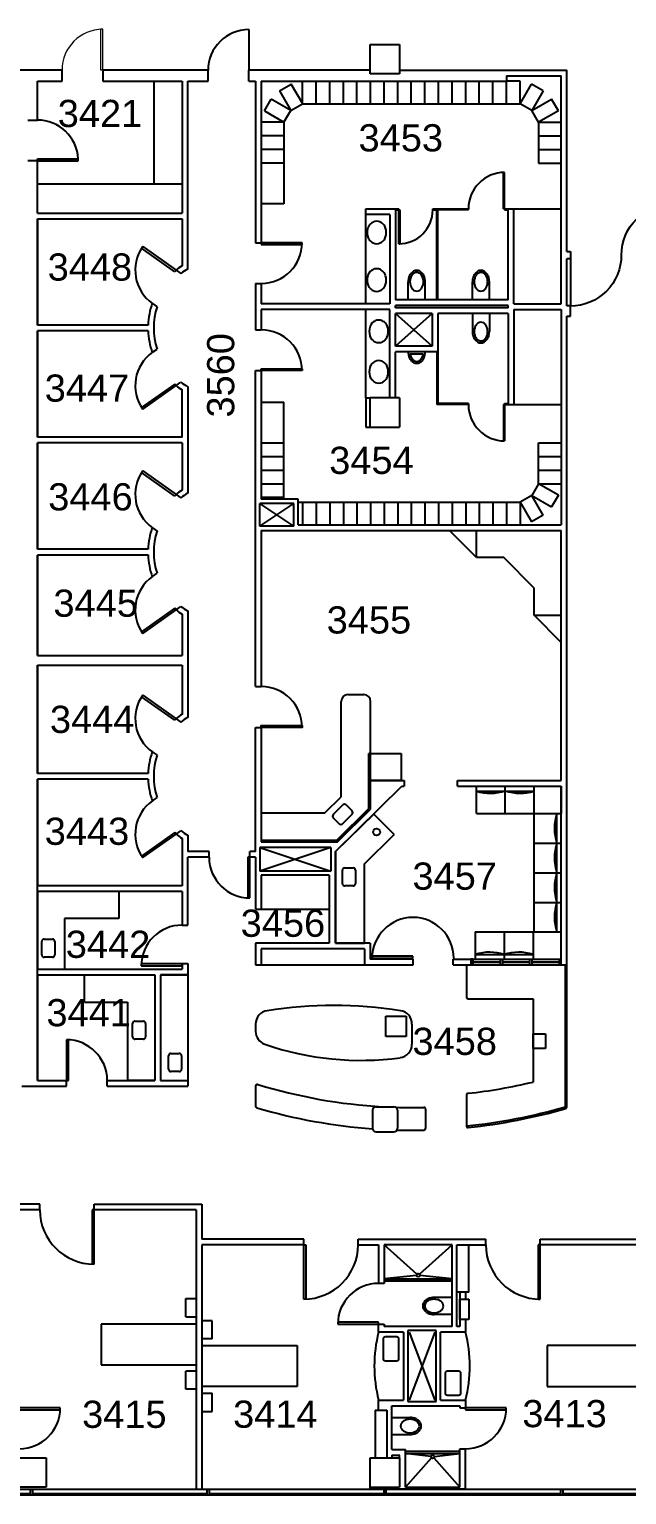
# Model space of a CAD drawing. Extents: x 338 to 7662, y 1527 to 4766.
# Drawn here: x 5281 to 5808, y 1712 to 3006 of the extents above; entities that cross this region are included whole.
import ezdxf

# ---------------------------------------------------------------- set-up
doc = ezdxf.new("R2010")
doc.units = 0
doc.header["$LTSCALE"] = 150
doc.header["$MEASUREMENT"] = 0
doc.layers.get('0').update_dxf_attribs({"linetype": 'CONTINUOUS'})
for name, color, linetype in [('A-ANNO-TX192', 4, 'CONTINUOUS'), ('A-COLS', 5, 'CONTINUOUS'), ('A-DOOR', 2, 'CONTINUOUS'), ('A-FLOR-CASE', 3, 'CONTINUOUS'), ('A-FLOR-PFIX', 2, 'CONTINUOUS'), ('A-FLOR-STRS', 2, 'CONTINUOUS'), ('A-GLAZ', 2, 'CONTINUOUS'), ('A-GLAZ-SILL', 1, 'CONTINUOUS'), ('A-SHFT', 1, 'CONTINUOUS'), ('A-WALL-FULL', 6, 'CONTINUOUS'), ('X-EQPM', 2, 'CONTINUOUS')]:
    doc.layers.add(name, color=color, linetype=linetype)
doc.styles.add('ARIAL', font='arial.ttf')

# ---------------------------------------------------------------- blocks, each defined once
blk = doc.blocks.new('DR')
blk.add_lwpolyline([(0, 0), (0, 0.049), (1, 0.049), (1, 0)], close=True)
blk.add_arc((0, 0), 1, 0, 90)
blk = doc.blocks.new('window')
at = {"layer": 'A-GLAZ'}
for p, q in [((0, 5), (0, 0)), ((2, 5), (2, 0)), ((2, 1), (156, 1))]:
    blk.add_line(p, q, dxfattribs=at)
at = {"layer": 'A-GLAZ', "linetype": 'Continuous'}
for p, q in [((0, 5), (2, 5)), ((0, 0), (2, 0))]:
    blk.add_line(p, q, dxfattribs=at)
at = {"layer": 'A-GLAZ-SILL'}
for p, q in [((2, 5), (156, 5)), ((2, 0), (156, 0))]:
    blk.add_line(p, q, dxfattribs=at)
blk = doc.blocks.new('Single-Flush Vision - 36_ x 50_-0-I_V_ PREP_ FLOOR PLAN')
at = {"layer": 'A-DOOR', "lineweight": 9}
for p, q in [((16.25, 5), (16.25, 41)), ((18, 41), (16.25, 41)), ((18, 5), (18, 41)), ((18, 5), (16.25, 5))]:
    blk.add_line(p, q, dxfattribs=at)
blk.add_arc((18, 5), 36, 90, 180, dxfattribs=at)

msp = doc.modelspace()

# ---------------------------------------------------------------- linework, layer by layer
at = {"layer": 'A-COLS'}
for p, q in [((5582, 2967), (5582, 2993)), ((5582, 2993), (5608, 2993)), ((5608, 2993), (5608, 2967)), ((5608, 2967), (5582, 2967)), ((5582, 2655), (5582, 2681)), ((5608, 2681), (5608, 2655)), ((5582.4, 2367), (5609.4, 2367)), ((5609.4, 2367), (5609.4, 2343)), ((5270, 1745), (5296, 1745)), ((5296, 1745), (5296, 1719)), ((5296, 1745), (5296, 1719)), ((5582, 1719), (5582, 1745)), ((5582, 1745), (5608, 1745))]:
    msp.add_line(p, q, dxfattribs=at)
at = {"layer": 'A-COLS', "linetype": 'Continuous'}
for p, q in [((5608, 2681), (5582, 2681)), ((5582, 2655), (5608, 2655)), ((5582.4, 2343), (5582.4, 2367)), ((5609.4, 2343), (5582.4, 2343)), ((5608, 1745), (5608, 1719)), ((5296, 1719), (5270, 1719)), ((5296, 1719), (5270, 1719)), ((5582, 1719), (5608, 1719))]:
    msp.add_line(p, q, dxfattribs=at)
at = {"layer": 'A-DOOR'}
for p, q in [((5474.9, 3006.2), (5474.9, 2970.2)), ((5288.2, 2892), (5324.3, 2892)), ((5288.2, 2890.2), (5288.2, 2892)), ((5288.2, 2890.2), (5324.3, 2890.2)), ((5324.3, 2890.2), (5324.3, 2892)), ((5380.2, 2813.1), (5381.2, 2814.5)), ((5409.6, 2792.3), (5380.2, 2813.1)), ((5381.2, 2814.5), (5410.6, 2793.7)), ((5485.9, 2818), (5485.9, 2816.3)), ((5521.9, 2818), (5485.9, 2818)), ((5485.9, 2816.3), (5521.9, 2816.3)), ((5521.9, 2816.3), (5521.9, 2818)), ((5758.7, 2807), (5758.7, 2762)), ((5410.6, 2793.7), (5409.6, 2792.3)), ((5485.9, 2705), (5485.9, 2706.7)), ((5485.9, 2706.7), (5521.9, 2706.7)), ((5521.9, 2705), (5485.9, 2705)), ((5521.9, 2706.7), (5521.9, 2705)), ((5409.6, 2693.2), (5380.2, 2672.4)), ((5381.2, 2671), (5410.6, 2691.8)), ((5410.6, 2691.8), (5409.6, 2693.2)), ((5380.2, 2672.4), (5381.2, 2671)), ((5380.2, 2615.1), (5381.2, 2616.5)), ((5409.6, 2594.3), (5380.2, 2615.1)), ((5381.2, 2616.5), (5410.6, 2595.7)), ((5410.6, 2595.7), (5409.6, 2594.3)), ((5409.6, 2495.2), (5380.2, 2474.4)), ((5381.2, 2473), (5410.6, 2493.8)), ((5410.6, 2493.8), (5409.6, 2495.2)), ((5380.2, 2474.4), (5381.2, 2473)), ((5380.2, 2417.1), (5381.2, 2418.5)), ((5409.6, 2396.3), (5380.2, 2417.1)), ((5381.2, 2418.5), (5410.6, 2397.7)), ((5410.6, 2397.7), (5409.6, 2396.3)), ((5409.6, 2297.2), (5380.2, 2276.4)), ((5381.2, 2275), (5410.6, 2295.8)), ((5410.6, 2295.8), (5409.6, 2297.2)), ((5380.2, 2276.4), (5381.2, 2275)), ((5475.8, 2275.4), (5474, 2275.4)), ((5474, 2275.4), (5474, 2239.4)), ((5475.8, 2239.4), (5475.8, 2275.4)), ((5474, 2239.4), (5475.8, 2239.4)), ((5619.7, 2187.9), (5583.7, 2187.9)), ((5583.7, 2187.9), (5583.7, 2186.2)), ((5619.7, 2186.2), (5619.7, 2187.9)), ((5415.9, 2181.2), (5379.9, 2181.2)), ((5379.9, 2181.2), (5379.9, 2179.4)), ((5379.9, 2179.4), (5415.9, 2179.4)), ((5415.9, 2179.4), (5415.9, 2181.2)), ((5583.7, 2186.2), (5619.7, 2186.2)), ((5315.7, 2114.2), (5313.9, 2114.2)), ((5313.9, 2114.2), (5313.9, 2078.2)), ((5315.7, 2078.2), (5315.7, 2114.2)), ((5313.9, 2078.2), (5315.7, 2078.2)), ((5338.4, 1964), (5336.6, 1964)), ((5336.6, 1964), (5336.6, 1916)), ((5338.4, 1916), (5338.4, 1964)), ((5523.4, 1933.2), (5525.1, 1933.2)), ((5523.4, 1885.2), (5523.4, 1933.2)), ((5525.1, 1933.2), (5525.1, 1885.2)), ((5732.1, 1933.2), (5730.3, 1933.2)), ((5730.3, 1933.2), (5730.3, 1885.2)), ((5732.1, 1885.2), (5732.1, 1933.2)), ((5336.6, 1924.2), (5338.4, 1924.2)), ((5525.1, 1885.2), (5523.4, 1885.2)), ((5730.3, 1885.2), (5732.1, 1885.2)), ((5589.4, 1864.9), (5553.4, 1864.9)), ((5553.4, 1864.9), (5553.4, 1863.1)), ((5589.4, 1863.1), (5589.4, 1864.9)), ((5553.4, 1863.1), (5589.4, 1863.1)), ((5308.4, 1789.1), (5272.4, 1789.1)), ((5272.4, 1787.4), (5308.4, 1787.4)), ((5308.4, 1787.4), (5308.4, 1789.1)), ((5666.1, 1789.1), (5666.1, 1787.4)), ((5702.1, 1789.1), (5666.1, 1789.1)), ((5666.1, 1787.4), (5702.1, 1787.4)), ((5702.1, 1787.4), (5702.1, 1789.1))]:
    msp.add_line(p, q, dxfattribs=at)
for centre, radius, start, end in [((5474.9, 2970.2), 36, 90, 180), ((5288.2, 2890.2), 36.1, 2.7812, 90), ((5410.6, 2793.7), 36, 144.7347, 234.7347), ((5485.9, 2818), 36, 270, 0), ((5485.9, 2705), 36, 0, 90), ((5410.6, 2691.8), 36, 125.2653, 215.2653), ((5410.6, 2595.7), 36, 144.7347, 234.7347), ((5410.6, 2493.8), 36, 125.2653, 215.2653), ((5410.6, 2397.7), 36, 144.7347, 234.7347), ((5410.6, 2295.8), 36, 125.2653, 215.2653), ((5475.8, 2275.4), 36, 180, 270), ((5415.9, 2179.4), 36, 90, 180), ((5619.7, 2186.2), 36, 0, 180), ((5313.9, 2078.2), 36, 0, 90), ((5338.4, 1964), 48, 180, 270), ((5523.4, 1933.2), 48, 270, 0), ((5732.1, 1933.2), 48, 180, 270), ((5589.4, 1863.1), 36, 90, 180), ((5272.4, 1789.1), 36, 270, 0), ((5666.1, 1789.1), 36, 270, 0)]:
    msp.add_arc(centre, radius, start, end, dxfattribs=at)
at = {"layer": 'A-DOOR', "extrusion": (0, 0, -1)}
for centre, start_param, end_param in [((5848.8, 2807), 5.497787, 7.068583), ((5758.7, 2807), 2.356194, 3.926991)]:
    msp.add_ellipse(centre, major_axis=(-31.8, 31.8), ratio=1, start_param=start_param, end_param=end_param, dxfattribs=at)
at = {"layer": 'A-FLOR-CASE'}
for p, q in [((5390.9, 2960.4), (5390.9, 2869.6)), ((5415.9, 2869.6), (5288.2, 2869.6)), ((5578.1, 2764), (5578.1, 2843)), ((5578.1, 2681), (5578.1, 2759)), ((5675.9, 2539.9), (5651.9, 2563.9)), ((5675.9, 2539.9), (5675.9, 2564)), ((5699.9, 2539.9), (5675.9, 2539.9)), ((5726.7, 2513), (5699.9, 2539.9)), ((5726.7, 2489), (5726.7, 2513)), ((5726.7, 2489), (5750.7, 2489)), ((5750.7, 2465), (5726.7, 2489)), ((5556.4, 2328.8), (5556.4, 2413)), ((5562.4, 2419), (5576.4, 2419)), ((5582.4, 2317.8), (5582.4, 2413)), ((5580.9, 2318.4), (5580.9, 2367)), ((5582.4, 2367), (5580.9, 2367)), ((5541.9, 2314.5), (5556.4, 2328.8)), ((5552.6, 2290.5), (5580.9, 2318.4)), ((5485.9, 2314.5), (5541.9, 2314.5)), ((5585.3, 2313.4), (5603.3, 2295.4)), ((5485.9, 2290.5), (5552.6, 2290.5)), ((5577, 2269.4), (5603.3, 2295.4)), ((5577, 2199.6), (5577, 2269.4)), ((5360.2, 2245.2), (5360.2, 2221.2)), ((5360.2, 2221.2), (5312.2, 2221.2)), ((5312.2, 2221.2), (5312.2, 2176.4)), ((5666.9, 2180.4), (5666.9, 2151.9)), ((5754.2, 2180.4), (5754.2, 2054.9)), ((5755.7, 2054.9), (5755.7, 2180.4)), ((5329.9, 2147.4), (5329.9, 2171.4)), ((5420.9, 2171.4), (5420.9, 2078.2)), ((5668.4, 2150.4), (5725.8, 2150.4)), ((5725.8, 2150.4), (5725.8, 2076.8)), ((5329.9, 2147.4), (5367.9, 2147.4)), ((5367.9, 2147.4), (5367.9, 2078.2)), ((5595.7, 2117.1), (5595.7, 2135.1)), ((5595.7, 2135.1), (5613.7, 2135.1)), ((5613.7, 2135.1), (5613.7, 2117.1)), ((5480.9, 2128), (5480.9, 2121.6)), ((5618.9, 2128), (5618.9, 2110.3)), ((5613.7, 2117.1), (5595.7, 2117.1)), ((5480.9, 2073.3), (5480.9, 2055.5)), ((5666.9, 2065.4), (5666.9, 2038.2)), ((5584, 2052), (5584, 2036)), ((5587, 2055), (5603, 2055)), ((5606, 2052), (5606, 2036)), ((5630.9, 2052.9), (5630.9, 2035.9)), ((5587, 2033), (5603, 2033))]:
    msp.add_line(p, q, dxfattribs=at)
at = {"layer": 'A-FLOR-CASE', "linetype": 'Continuous'}
for p, q in [((5585.3, 2313.4), (5551.5, 2280.4)), ((5551.5, 2280.4), (5551.5, 2199.6)), ((5360.2, 2245.2), (5288.2, 2245.2)), ((5288.2, 2245.2), (5288.2, 2176.4)), ((5551.5, 2199.6), (5577, 2199.6)), ((5288.2, 2176.4), (5312.2, 2176.4)), ((5666.9, 2180.4), (5755.7, 2180.4)), ((5329.9, 2171.4), (5391.9, 2171.4)), ((5391.9, 2171.4), (5391.9, 2078.2)), ((5420.9, 2171.4), (5396.9, 2171.4)), ((5396.9, 2171.4), (5396.9, 2078.2)), ((5391.9, 2078.2), (5367.9, 2078.2)), ((5396.9, 2078.2), (5420.9, 2078.2))]:
    msp.add_line(p, q, dxfattribs=at)
at = {"layer": 'A-FLOR-CASE'}
msp.add_circle((5587.7, 2297.6), 3, dxfattribs=at)
for centre, radius, start, end in [((5562.4, 2413), 6, 90, 180), ((5576.4, 2413), 6, 0, 90), ((5668.4, 2151.9), 1.5, 180, 270), ((5492.9, 2128), 12, 98.9204, 180), ((5549.9, 1764.8), 379.6, 81.0796, 98.9204), ((5606.9, 2128), 12, 0, 81.0796), ((5492.9, 2121.6), 12, 180, 250.8998), ((5573.8, 2355.2), 259.2, 250.8998, 277.7024), ((5606.9, 2110.3), 12, 277.7024, 0), ((5482.4, 2073.3), 1.5, 72.9606, 180), ((5619.4, 2520.2), 465.9, 252.9606, 266.7462), ((5619.4, 2520.2), 455.9, 276.1522, 283.4914), ((5668.4, 2065.4), 1.5, 96.1522, 180), ((5482.4, 2055.5), 1.5, 180, 253.5758), ((5619.4, 2520.2), 485.9, 253.5758, 265.825), ((5587, 2052), 3, 90, 180), ((5603, 2052), 3, 0, 90), ((5619.4, 2520.2), 465.9, 268.1932, 271.2288), ((5629.4, 2052.9), 1.5, 0, 91.2288), ((5619.4, 2520.2), 484.4, 275.6298, 286.165), ((5619.4, 2520.2), 485.9, 275.8081, 286.165), ((5754.2, 2054.9), 1.5, 286.165, 0), ((5587, 2036), 3, 180, 270), ((5603, 2036), 3, 270, 0), ((5619.4, 2520.2), 485.9, 268.3712, 271.1857), ((5629.4, 2035.9), 1.5, 271.1857, 0), ((5668.4, 2038.2), 1.5, 180, 275.8081), ((5705.6, 1826.1), 120, 165.5225, 194.4775), ((5549.9, 1826.1), 120, 345.5225, 14.4775)]:
    msp.add_arc(centre, radius, start, end, dxfattribs=at)
at = {"layer": 'A-FLOR-PFIX'}
for p, q in [((5699.7, 2848), (5699.7, 2880)), ((5700.7, 2848), (5700.7, 2880)), ((5604.2, 2848), (5607.2, 2848)), ((5604.2, 2847), (5608.2, 2847)), ((5607.2, 2817), (5607.2, 2848)), ((5608.2, 2847), (5608.2, 2817)), ((5637.2, 2848), (5668.7, 2848)), ((5637.2, 2847), (5637.2, 2848)), ((5637.2, 2847), (5640.7, 2847)), ((5640.7, 2767.5), (5640.7, 2847)), ((5641.7, 2767.5), (5641.7, 2847)), ((5668.7, 2847), (5641.7, 2847)), ((5668.7, 2847), (5668.7, 2848)), ((5699.7, 2848), (5703.7, 2848)), ((5700.7, 2848), (5700.7, 2847)), ((5700.7, 2847), (5703.7, 2847)), ((5607.2, 2817), (5608.2, 2817)), ((5615.6, 2767.5), (5615.6, 2783.5)), ((5630.6, 2767.5), (5630.6, 2783.5)), ((5672.2, 2767.5), (5672.2, 2783.5)), ((5687.2, 2767.5), (5687.2, 2783.5)), ((5672.2, 2755.5), (5672.2, 2739.5)), ((5687.2, 2755.5), (5687.2, 2739.5)), ((5617.2, 2720), (5628.9, 2720)), ((5640.7, 2721.5), (5640.7, 2675)), ((5641.7, 2721.5), (5641.7, 2676)), ((5668.7, 2675), (5640.7, 2675)), ((5668.7, 2676), (5641.7, 2676)), ((5668.7, 2676), (5668.7, 2675)), ((5699.7, 2675), (5699.7, 2643)), ((5699.7, 2675), (5703.7, 2675)), ((5700.7, 2675), (5700.7, 2676)), ((5700.7, 2676), (5703.7, 2676)), ((5700.7, 2675), (5700.7, 2643)), ((5549.4, 2313), (5557.9, 2321.5)), ((5560.7, 2321.5), (5566, 2316.2)), ((5554.7, 2304.9), (5549.4, 2310.2)), ((5566, 2313.4), (5557.5, 2304.9)), ((5559.5, 2266), (5567, 2266)), ((5557.5, 2252), (5557.5, 2264)), ((5569, 2264), (5569, 2252)), ((5567, 2250), (5559.5, 2250)), ((5292.1, 2189.1), (5292.1, 2201.1)), ((5294.1, 2203.1), (5301.6, 2203.1)), ((5303.6, 2201.1), (5303.6, 2189.1)), ((5301.6, 2187.1), (5294.1, 2187.1)), ((5372.3, 2116.7), (5372.3, 2128.7)), ((5374.3, 2130.7), (5381.8, 2130.7)), ((5383.8, 2128.7), (5383.8, 2116.7)), ((5381.8, 2114.7), (5374.3, 2114.7)), ((5404, 2088.1), (5404, 2100.1)), ((5406, 2102.1), (5413.5, 2102.1)), ((5415.5, 2100.1), (5415.5, 2088.1)), ((5413.5, 2086.1), (5406, 2086.1)), ((5623.3, 1907.3), (5594.4, 1933.2)), ((5625.5, 1907.3), (5654.4, 1933.2)), ((5622.9, 1906.1), (5594.4, 1903.2)), ((5594.4, 1903.2), (5654.4, 1903.2)), ((5654.4, 1903.2), (5625.9, 1906.1)), ((5594.4, 1901.2), (5654.4, 1901.2)), ((5654.4, 1886.6), (5638.4, 1886.6)), ((5654.4, 1871.6), (5638.4, 1871.6)), ((5605.4, 1851.8), (5595.4, 1851.8)), ((5593.4, 1849.8), (5593.4, 1832.8)), ((5607.4, 1832.8), (5607.4, 1849.8)), ((5595.4, 1830.8), (5605.4, 1830.8)), ((5648.1, 1819.5), (5648.1, 1802.5)), ((5660.1, 1821.5), (5650.1, 1821.5)), ((5662.1, 1802.5), (5662.1, 1819.5)), ((5650.1, 1800.5), (5660.1, 1800.5)), ((5601.1, 1780.6), (5617.1, 1780.6)), ((5601.1, 1765.6), (5617.1, 1765.6)), ((5613.1, 1751), (5661.1, 1751)), ((5613.1, 1749), (5661.1, 1749)), ((5635.6, 1746.2), (5613.1, 1749)), ((5638.6, 1746.2), (5661.1, 1749)), ((5613.1, 1719), (5636.1, 1744.9)), ((5638.1, 1744.9), (5661.1, 1719))]:
    msp.add_line(p, q, dxfattribs=at)
for centre in [(5624.4, 1906.3), (5637.1, 1746)]:
    msp.add_circle(centre, 1.5, dxfattribs=at)
for centre, radius, start, end in [((5700.7, 2848), 32, 90, 180), ((5607.2, 2847), 30, 270, 0), ((5589.4, 2827.6), 10.1, 139.3868, 160.3584), ((5588.4, 2828.4), 8.74, 115.7336, 139.3868), ((5587.8, 2829.7), 7.27, 63.7872, 115.7336), ((5587.1, 2828.4), 8.74, 40.134, 63.7872), ((5586.1, 2827.6), 10.1, 19.1623, 40.134), ((5591, 2827), 11.7, 160.3584, 199.1623), ((5589.4, 2826.5), 10.1, 199.1623, 220.134), ((5586.1, 2826.5), 10.1, 319.3868, 340.3584), ((5584.5, 2827), 11.7, 340.3584, 19.1623), ((5588.4, 2825.6), 8.74, 220.134, 243.7872), ((5587.7, 2824.3), 7.27, 243.7872, 295.7336), ((5587.1, 2825.6), 8.74, 295.7336, 319.3868), ((5587.8, 2787.7), 7.27, 63.7872, 115.7336), ((5591, 2785), 11.7, 160.3584, 199.1623), ((5589.4, 2785.6), 10.1, 139.3868, 160.3584), ((5588.4, 2786.4), 8.74, 115.7336, 139.3868), ((5587.1, 2786.4), 8.74, 40.134, 63.7872), ((5586.1, 2785.6), 10.1, 19.1623, 40.134), ((5584.5, 2785), 11.7, 340.3584, 19.1623), ((5628.8, 2783.5), 13.2, 162.708, 180), ((5626, 2784.4), 10.3, 143.0725, 162.708), ((5628.5, 2783.5), 11.4, 163.3338, 196.6662), ((5625.8, 2784.3), 8.61, 144.1425, 163.3338), ((5624.2, 2785.7), 8.05, 118.8605, 143.0725), ((5624.1, 2785.5), 6.53, 119.8174, 144.1425), ((5623.1, 2787.8), 5.7, 61.1395, 118.8605), ((5623.1, 2787.4), 4.38, 60.1826, 119.8174), ((5622, 2785.5), 6.53, 35.8575, 60.1826), ((5621.9, 2785.7), 8.05, 36.9275, 61.1395), ((5620.3, 2784.3), 8.61, 16.6662, 35.8575), ((5620.2, 2784.4), 10.3, 17.292, 36.9275), ((5617.7, 2783.5), 11.4, 0, 16.6662), ((5617.7, 2783.5), 11.4, 343.3338, 360), ((5617.3, 2783.5), 13.2, 360, 17.292), ((5685.5, 2783.5), 13.2, 162.708, 180), ((5682.7, 2784.4), 10.3, 143.0725, 162.708), ((5685.2, 2783.5), 11.4, 163.3338, 196.6662), ((5682.5, 2784.3), 8.61, 144.1425, 163.3338), ((5680.9, 2785.7), 8.05, 118.8605, 143.0725), ((5680.8, 2785.5), 6.53, 119.8174, 144.1425), ((5679.7, 2787.8), 5.7, 61.1395, 118.8605), ((5679.7, 2787.4), 4.38, 60.1826, 119.8174), ((5678.7, 2785.5), 6.53, 35.8575, 60.1826), ((5678.6, 2785.7), 8.05, 36.9275, 61.1395), ((5677, 2784.3), 8.61, 16.6662, 35.8575), ((5676.8, 2784.4), 10.3, 17.292, 36.9275), ((5674.3, 2783.5), 11.4, 360, 16.6662), ((5674.3, 2783.5), 11.4, 343.3338, 0), ((5674, 2783.5), 13.2, 0, 17.292), ((5589.4, 2784.5), 10.1, 199.1623, 220.134), ((5588.4, 2783.6), 8.74, 220.134, 243.7872), ((5587.7, 2782.3), 7.27, 243.7872, 295.7336), ((5587.1, 2783.6), 8.74, 295.7336, 319.3868), ((5586.1, 2784.5), 10.1, 319.3868, 340.3584), ((5625.8, 2782.7), 8.61, 196.6662, 215.8575), ((5624.1, 2781.5), 6.53, 215.8575, 240.1826), ((5623.1, 2779.6), 4.38, 240.1826, 299.8174), ((5622, 2781.5), 6.53, 299.8174, 324.1425), ((5620.3, 2782.7), 8.61, 324.1425, 343.3338), ((5682.5, 2782.7), 8.61, 196.6662, 215.8575), ((5680.8, 2781.5), 6.53, 215.8575, 240.1826), ((5679.7, 2779.6), 4.38, 240.1826, 299.8174), ((5678.7, 2781.5), 6.53, 299.8174, 324.1425), ((5677, 2782.7), 8.61, 324.1425, 343.3338), ((5592.8, 2739.7), 11.7, 160.8377, 199.6416), ((5591.2, 2740.3), 10.1, 139.866, 160.8377), ((5590.2, 2741.1), 8.74, 116.2128, 139.866), ((5589.5, 2742.4), 7.27, 64.2664, 116.2128), ((5588.9, 2741.1), 8.74, 40.6132, 64.2664), ((5587.9, 2740.3), 10.1, 19.6416, 40.6132), ((5586.3, 2739.7), 11.7, 0.2396, 19.6416), ((5682.5, 2740.3), 8.61, 144.1425, 163.3338), ((5680.8, 2741.5), 6.53, 119.8174, 144.1425), ((5679.7, 2743.4), 4.38, 60.1826, 119.8174), ((5678.7, 2741.5), 6.53, 35.8575, 60.1826), ((5677, 2740.3), 8.61, 16.6662, 35.8575), ((5591.2, 2739.2), 10.1, 199.6416, 220.6132), ((5590.2, 2738.3), 8.74, 220.6132, 244.2664), ((5589.6, 2737), 7.27, 244.2664, 296.2128), ((5588.9, 2738.3), 8.74, 296.2128, 319.866), ((5587.9, 2739.2), 10.1, 319.866, 340.8377), ((5586.3, 2739.7), 11.7, 340.8377, 0.2396), ((5685.5, 2739.5), 13.2, 180, 197.292), ((5682.7, 2738.6), 10.3, 197.292, 216.9275), ((5685.2, 2739.5), 11.4, 163.3338, 196.6662), ((5682.5, 2738.7), 8.61, 196.6662, 215.8575), ((5680.9, 2737.3), 8.05, 216.9275, 241.1395), ((5680.8, 2737.5), 6.53, 215.8575, 240.1826), ((5679.7, 2735.2), 5.7, 241.1395, 298.8605), ((5679.7, 2735.6), 4.38, 240.1826, 299.8174), ((5678.7, 2737.5), 6.53, 299.8174, 324.1425), ((5678.6, 2737.3), 8.05, 298.8605, 323.0725), ((5677, 2738.7), 8.61, 324.1425, 343.3338), ((5676.8, 2738.6), 10.3, 323.0725, 342.708), ((5674.3, 2739.5), 11.4, 0, 16.6662), ((5674.3, 2739.5), 11.4, 343.3338, 0), ((5674, 2739.5), 13.2, 342.708, 360), ((5628.8, 2721.5), 13.2, 180, 197.292), ((5626, 2720.6), 10.3, 197.292, 216.9275), ((5628.5, 2721.5), 11.4, 187.7112, 196.6662), ((5625.8, 2720.7), 8.61, 196.6662, 215.8575), ((5620.3, 2720.7), 8.61, 324.1425, 343.3338), ((5620.2, 2720.6), 10.3, 323.0725, 342.708), ((5617.7, 2721.5), 11.4, 343.3338, 352.2888), ((5617.3, 2721.5), 13.2, 342.708, 360), ((5592.8, 2704), 11.7, 160.8377, 199.6416), ((5591.2, 2704.5), 10.1, 139.866, 160.8377), ((5590.2, 2705.4), 8.74, 116.2128, 139.866), ((5589.5, 2706.7), 7.27, 64.2664, 116.2128), ((5588.9, 2705.4), 8.74, 40.6132, 64.2664), ((5587.9, 2704.5), 10.1, 19.6416, 40.6132), ((5586.3, 2704), 11.7, 0.2396, 19.6416), ((5624.2, 2719.3), 8.05, 216.9275, 241.1395), ((5624.1, 2719.5), 6.53, 215.8575, 240.1826), ((5623.1, 2717.2), 5.7, 241.1395, 298.8605), ((5623.1, 2717.6), 4.38, 240.1826, 299.8174), ((5622, 2719.5), 6.53, 299.8174, 324.1425), ((5621.9, 2719.3), 8.05, 298.8605, 323.0725), ((5591.2, 2703.4), 10.1, 199.6416, 220.6132), ((5590.2, 2702.6), 8.74, 220.6132, 244.2664), ((5589.6, 2701.2), 7.27, 244.2664, 296.2128), ((5588.9, 2702.6), 8.74, 296.2128, 319.866), ((5587.9, 2703.4), 10.1, 319.866, 340.8377), ((5586.3, 2704), 11.7, 340.8377, 0.2396), ((5700.7, 2675), 32, 180, 270), ((5559.3, 2320.1), 2, 45, 135), ((5564.6, 2314.8), 2, 315, 45), ((5550.8, 2311.6), 2, 135, 225), ((5556.1, 2306.3), 2, 225, 315), ((5559.5, 2264), 2, 90, 180), ((5567, 2264), 2, 0, 90), ((5559.5, 2252), 2, 180, 270), ((5567, 2252), 2, 270, 0), ((5294.1, 2201.1), 2, 90, 180), ((5301.6, 2201.1), 2, 0, 90), ((5294.1, 2189.1), 2, 180, 270), ((5301.6, 2189.1), 2, 270, 0), ((5374.3, 2128.7), 2, 90, 180), ((5381.8, 2128.7), 2, 0, 90), ((5374.3, 2116.7), 2, 180, 270), ((5381.8, 2116.7), 2, 270, 0), ((5406, 2100.1), 2, 90, 180), ((5413.5, 2100.1), 2, 0, 90), ((5406, 2088.1), 2, 180, 270), ((5413.5, 2088.1), 2, 270, 0), ((5634.1, 1879.1), 5.7, 151.1395, 208.8605), ((5636.1, 1878), 8.05, 126.9275, 151.1395), ((5636.1, 1880.3), 8.05, 208.8605, 233.0725), ((5634.5, 1879.1), 4.38, 150.1826, 209.8174), ((5636.3, 1878.1), 6.53, 125.8575, 150.1826), ((5636.3, 1880.2), 6.53, 209.8174, 234.1425), ((5637.5, 1876.2), 10.3, 107.292, 126.9275), ((5637.6, 1876.4), 8.61, 106.6662, 125.8575), ((5638.4, 1873.4), 13.2, 90, 107.292), ((5638.4, 1873.7), 11.4, 73.3338, 106.6662), ((5639.2, 1876.4), 8.61, 54.1425, 73.3338), ((5640.4, 1878.1), 6.53, 29.8174, 54.1425), ((5640.4, 1880.2), 6.53, 305.8575, 330.1826), ((5642.2, 1879.1), 4.38, 360, 29.8174), ((5642.2, 1879.1), 4.38, 330.1826, 0), ((5637.5, 1882), 10.3, 233.0725, 252.708), ((5637.6, 1881.9), 8.61, 234.1425, 253.3338), ((5638.4, 1884.9), 13.2, 252.708, 270), ((5638.4, 1884.5), 11.4, 253.3338, 286.6662), ((5639.2, 1881.9), 8.61, 286.6662, 305.8575), ((5595.4, 1849.8), 2, 90, 180), ((5605.4, 1849.8), 2, 0, 90), ((5595.4, 1832.8), 2, 180, 270), ((5605.4, 1832.8), 2, 270, 0), ((5650.1, 1819.5), 2, 90, 180), ((5660.1, 1819.5), 2, 0, 90), ((5650.1, 1802.5), 2, 180, 270), ((5660.1, 1802.5), 2, 270, 0), ((5613.2, 1773.1), 4.38, 150.1826, 209.8174), ((5615.1, 1772.1), 6.53, 125.8575, 150.1826), ((5616.3, 1770.4), 8.61, 106.6662, 125.8575), ((5617.1, 1767.7), 11.4, 73.3338, 106.6662), ((5617.1, 1767.4), 13.2, 72.708, 90), ((5617.9, 1770.4), 8.61, 54.1425, 73.3338), ((5618, 1770.2), 10.3, 53.0725, 72.708), ((5619.1, 1772.1), 6.53, 29.8174, 54.1425), ((5619.3, 1772), 8.05, 28.8605, 53.0725), ((5621, 1773.1), 4.38, 360, 29.8174), ((5621, 1773.1), 4.38, 330.1826, 0), ((5621.4, 1773.1), 5.7, 360, 28.8605), ((5621.4, 1773.1), 5.7, 331.1395, 360), ((5615.1, 1774.2), 6.53, 209.8174, 234.1425), ((5616.3, 1775.9), 8.61, 234.1425, 253.3338), ((5617.1, 1778.5), 11.4, 253.3338, 286.6662), ((5617.1, 1778.9), 13.2, 270, 287.292), ((5617.9, 1775.9), 8.61, 286.6662, 305.8575), ((5618, 1776), 10.3, 287.292, 306.9275), ((5619.1, 1774.2), 6.53, 305.8575, 330.1826), ((5619.3, 1774.3), 8.05, 306.9275, 331.1395)]:
    msp.add_arc(centre, radius, start, end, dxfattribs=at)
at = {"layer": 'A-FLOR-STRS'}
for p, q in [((5708.7, 2848), (5750.7, 2848)), ((5708.7, 2675), (5750.7, 2675))]:
    msp.add_line(p, q, dxfattribs=at)
at = {"layer": 'A-GLAZ'}
for p, q in [((5670.7, 2185.4), (5670.7, 2180.4)), ((5672.7, 2185.4), (5672.7, 2180.4)), ((5672.7, 2182.9), (5696.7, 2182.9)), ((5696.7, 2185.4), (5696.7, 2180.4)), ((5696.7, 2185.4), (5698.7, 2185.4)), ((5696.7, 2180.4), (5698.7, 2180.4)), ((5698.7, 2185.4), (5698.7, 2180.4)), ((5698.7, 2182.9), (5722.7, 2182.9)), ((5722.7, 2185.4), (5722.7, 2180.4)), ((5722.7, 2185.4), (5724.7, 2185.4)), ((5722.7, 2180.4), (5724.7, 2180.4)), ((5724.7, 2185.4), (5724.7, 2180.4)), ((5724.7, 2182.9), (5748.7, 2182.9)), ((5748.7, 2185.4), (5748.7, 2180.4)), ((5748.7, 2185.4), (5750.7, 2185.4))]:
    msp.add_line(p, q, dxfattribs=at)
at = {"layer": 'A-GLAZ', "linetype": 'Continuous'}
for p, q in [((5672.7, 2185.4), (5670.7, 2185.4)), ((5670.7, 2180.4), (5672.7, 2180.4)), ((5750.7, 2180.4), (5748.7, 2180.4))]:
    msp.add_line(p, q, dxfattribs=at)
at = {"layer": 'A-GLAZ-SILL'}
for p, q in [((5672.7, 2185.4), (5696.7, 2185.4)), ((5696.7, 2180.4), (5672.7, 2180.4)), ((5698.7, 2185.4), (5722.7, 2185.4)), ((5722.7, 2180.4), (5698.7, 2180.4)), ((5724.7, 2185.4), (5748.7, 2185.4)), ((5748.7, 2180.4), (5724.7, 2180.4))]:
    msp.add_line(p, q, dxfattribs=at)
at = {"layer": 'A-SHFT'}
for p, q in [((5604.2, 2755.5), (5636.7, 2726.5)), ((5636.7, 2755.5), (5604.2, 2726.5)), ((5484.7, 2567.8), (5514.7, 2587.8)), ((5514.7, 2567.8), (5484.7, 2587.8)), ((5484.7, 2284.1), (5547.2, 2263.1)), ((5547.2, 2284.1), (5484.7, 2263.1)), ((5639.1, 1856.1), (5616.4, 1796.1)), ((5616.4, 1856.1), (5639.1, 1796.1))]:
    msp.add_line(p, q, dxfattribs=at)
at = {"layer": 'A-WALL-FULL'}
for p, q in [((5310, 2970.2), (5234.2, 2970.2)), ((5310, 2960.5), (5310, 2970.2)), ((5438.9, 2970.2), (5346, 2970.2)), ((5346, 2970.2), (5346, 2960.5)), ((5438.9, 2960.5), (5438.9, 2970.2)), ((5582, 2970.2), (5474.9, 2970.2)), ((5474.9, 2960.5), (5474.9, 2970.2)), ((5608, 2970.2), (5755.7, 2970.2)), ((5702.2, 2965.2), (5750.7, 2965.2)), ((5702.2, 2965.2), (5702.2, 2960.5)), ((5750.7, 2764), (5750.7, 2965.2)), ((5755.7, 2810.2), (5755.7, 2970.2)), ((5288.2, 2960.5), (5310, 2960.5)), ((5288.2, 2926.2), (5288.2, 2960.5)), ((5346, 2960.5), (5415.9, 2960.5)), ((5415.9, 2960.5), (5415.9, 2844.2)), ((5420.9, 2794.7), (5420.9, 2960.5)), ((5420.9, 2960.5), (5438.9, 2960.5)), ((5474.9, 2960.5), (5480.9, 2960.5)), ((5480.9, 2960.5), (5480.9, 2818)), ((5485.9, 2960.5), (5485.9, 2818)), ((5485.9, 2960.5), (5702.2, 2960.5)), ((5279.8, 2926.2), (5288.2, 2926.2)), ((5288.2, 2890.2), (5279.8, 2890.2)), ((5288.2, 2844.2), (5288.2, 2890.2)), ((5578.1, 2848), (5604.2, 2848)), ((5578.1, 2843), (5578.1, 2848)), ((5604.2, 2848), (5604.2, 2767.5)), ((5703.7, 2767.5), (5703.7, 2848)), ((5703.7, 2848), (5708.7, 2848)), ((5708.7, 2764), (5708.7, 2848)), ((5288.2, 2844.2), (5415.9, 2844.2)), ((5288.2, 2839.2), (5415.9, 2839.2)), ((5288.2, 2839.2), (5288.2, 2745.3)), ((5288.2, 2745.3), (5288.2, 2839.2)), ((5415.9, 2839.2), (5415.9, 2797.5)), ((5599.2, 2843), (5578.1, 2843)), ((5599.2, 2843), (5599.2, 2764)), ((5480.9, 2818), (5485.9, 2818)), ((5755.7, 2810.2), (5758.7, 2810.2)), ((5758.7, 2810.2), (5758.7, 2803.8)), ((5758.7, 2803.8), (5755.7, 2803.8)), ((5755.7, 2762.2), (5755.7, 2803.8)), ((5410.8, 2793.6), (5414.8, 2790.7)), ((5480.9, 2782), (5485.9, 2782)), ((5480.9, 2782), (5480.9, 2741)), ((5485.9, 2782), (5485.9, 2764)), ((5389.8, 2764.3), (5393.9, 2761.4)), ((5599.2, 2764), (5485.9, 2764)), ((5599.2, 2759), (5485.9, 2759)), ((5485.9, 2759), (5485.9, 2741)), ((5599.2, 2681), (5599.2, 2759)), ((5703.7, 2767.5), (5604.2, 2767.5)), ((5703.7, 2762.5), (5604.2, 2762.5)), ((5604.2, 2760.5), (5604.2, 2762.5)), ((5703.7, 2760.5), (5604.2, 2760.5)), ((5703.7, 2760.5), (5703.7, 2762.5)), ((5708.7, 2764), (5750.7, 2764)), ((5708.7, 2759), (5750.7, 2759)), ((5708.7, 2759), (5708.7, 2675)), ((5750.7, 2759), (5750.7, 2569)), ((5758.7, 2762.2), (5755.7, 2762.2)), ((5758.7, 2753.2), (5758.7, 2762.2)), ((5386, 2745.3), (5288.2, 2745.3)), ((5636.7, 2755.5), (5604.2, 2755.5)), ((5604.2, 2726.5), (5604.2, 2755.5)), ((5636.7, 2755.5), (5636.7, 2726.5)), ((5703.7, 2755.5), (5641.7, 2755.5)), ((5641.7, 2755.5), (5641.7, 2721.5)), ((5703.7, 2755.5), (5703.7, 2675)), ((5755.7, 2180.4), (5755.7, 2753.2)), ((5755.7, 2753.2), (5758.7, 2753.2)), ((5386, 2740.3), (5288.2, 2740.3)), ((5288.2, 2740.3), (5288.2, 2646.2)), ((5288.2, 2646.2), (5288.2, 2740.3)), ((5480.9, 2741), (5485.9, 2741)), ((5389.8, 2721.2), (5393.9, 2724.1)), ((5636.7, 2726.5), (5604.2, 2726.5)), ((5641.7, 2721.5), (5604.2, 2721.5)), ((5604.2, 2681), (5604.2, 2721.5)), ((5480.9, 2426), (5480.9, 2705)), ((5480.9, 2705), (5485.9, 2705)), ((5485.9, 2705), (5485.9, 2591.5)), ((5410.8, 2691.9), (5414.8, 2694.8)), ((5415.9, 2646.2), (5415.9, 2688)), ((5420.9, 2690.8), (5420.9, 2596.7)), ((5578.1, 2681), (5578.1, 2655)), ((5578.1, 2681), (5582, 2681)), ((5703.7, 2675), (5708.7, 2675)), ((5578.1, 2655), (5582, 2655)), ((5415.9, 2646.2), (5288.2, 2646.2)), ((5415.9, 2641.3), (5288.2, 2641.3)), ((5288.2, 2641.3), (5288.2, 2547.3)), ((5288.2, 2547.3), (5288.2, 2641.3)), ((5415.9, 2641.3), (5415.9, 2599.5)), ((5410.8, 2595.6), (5414.8, 2592.7)), ((5518.4, 2591.5), (5485.9, 2591.5)), ((5518.4, 2569), (5518.4, 2591.5)), ((5514.7, 2587.8), (5484.7, 2587.8)), ((5484.7, 2567.8), (5484.7, 2587.8)), ((5514.7, 2567.8), (5514.7, 2587.8)), ((5389.8, 2566.3), (5393.9, 2563.4)), ((5514.7, 2567.8), (5484.7, 2567.8)), ((5485.9, 2564), (5750.7, 2564)), ((5485.9, 2564), (5485.9, 2426)), ((5518.4, 2569), (5750.7, 2569)), ((5750.7, 2343), (5750.7, 2564)), ((5386.1, 2547.3), (5288.2, 2547.3)), ((5386.1, 2542.2), (5288.2, 2542.2)), ((5288.2, 2453.5), (5288.2, 2542.2)), ((5288.2, 2542.2), (5288.2, 2453.5)), ((5389.8, 2523.2), (5393.9, 2526.1)), ((5410.8, 2493.9), (5414.8, 2496.8)), ((5415.9, 2490), (5415.9, 2453.5)), ((5420.9, 2492.8), (5420.9, 2398.7)), ((5288.2, 2453.5), (5415.9, 2453.5)), ((5288.2, 2445), (5288.2, 2349.2)), ((5288.2, 2349.2), (5288.2, 2445)), ((5415.9, 2445), (5415.9, 2401.5)), ((5480.9, 2426), (5485.9, 2426)), ((5410.6, 2397.7), (5414.8, 2394.7)), ((5480.9, 2390), (5485.9, 2390)), ((5480.9, 2280.4), (5480.9, 2390)), ((5485.9, 2390), (5485.9, 2289)), ((5389.6, 2368.5), (5393.9, 2365.4)), ((5386, 2349.2), (5288.2, 2349.2)), ((5386, 2344.2), (5288.2, 2344.2)), ((5288.2, 2344.2), (5288.2, 2250.2)), ((5288.2, 2078.2), (5288.2, 2344.2)), ((5582.4, 2343), (5611.9, 2343)), ((5582.4, 2317.8), (5582.4, 2343)), ((5611.9, 2343), (5611.9, 2338)), ((5659.2, 2338), (5659.2, 2343)), ((5659.2, 2343), (5750.7, 2343)), ((5551.5, 2280.4), (5609.9, 2338)), ((5609.9, 2338), (5611.9, 2338)), ((5659.2, 2338), (5750.7, 2338)), ((5750.7, 2180.4), (5750.7, 2338)), ((5389.6, 2325), (5393.9, 2328.1)), ((5553.2, 2289), (5582.4, 2317.8)), ((5410.6, 2295.8), (5414.8, 2298.8)), ((5415.9, 2292), (5415.9, 2250.2)), ((5420.9, 2294.8), (5420.9, 2280.4)), ((5439.8, 2280.4), (5420.9, 2280.4)), ((5439.8, 2275.4), (5439.8, 2280.4)), ((5480.9, 2280.4), (5475.8, 2280.4)), ((5475.8, 2275.4), (5475.8, 2280.4)), ((5547.2, 2284.1), (5484.7, 2284.1)), ((5484.7, 2284.1), (5484.7, 2263.1)), ((5485.9, 2289), (5553.2, 2289)), ((5547.2, 2284.1), (5547.2, 2263.1)), ((5551.5, 2199.6), (5551.5, 2280.4)), ((5439.8, 2275.4), (5420.9, 2275.4)), ((5420.9, 2215.4), (5420.9, 2275.4)), ((5480.9, 2275.4), (5475.8, 2275.4)), ((5480.9, 2275.4), (5480.9, 2229.4)), ((5547.2, 2263.1), (5484.7, 2263.1)), ((5545.9, 2259.4), (5485.9, 2259.4)), ((5485.9, 2259.4), (5485.9, 2229.4)), ((5545.9, 2259.4), (5545.9, 2199.4)), ((5415.9, 2250.2), (5288.2, 2250.2)), ((5415.9, 2245.2), (5288.2, 2245.2)), ((5288.2, 2245.2), (5288.2, 2176.4)), ((5415.9, 2245.2), (5415.9, 2215.4)), ((5480.9, 2229.4), (5545.9, 2229.4)), ((5415.9, 2215.4), (5420.9, 2215.4)), ((5480.9, 2199.4), (5480.9, 2180.4)), ((5545.9, 2199.4), (5480.9, 2199.4)), ((5576.9, 2194.4), (5485.9, 2194.4)), ((5485.9, 2194.4), (5485.9, 2180.4)), ((5581.9, 2199.6), (5551.5, 2199.6)), ((5576.9, 2194.4), (5576.9, 2180.4)), ((5581.9, 2199.6), (5581.9, 2185.4)), ((5288.2, 2176.4), (5415.9, 2176.4)), ((5415.9, 2181.4), (5420.9, 2181.4)), ((5415.9, 2181.4), (5415.9, 2176.4)), ((5420.9, 2181.4), (5420.9, 2171.4)), ((5480.9, 2180.4), (5619.9, 2180.4)), ((5619.9, 2185.4), (5581.9, 2185.4)), ((5619.9, 2180.4), (5619.9, 2185.4)), ((5655.1, 2185.4), (5670.7, 2185.4)), ((5655.1, 2180.4), (5655.1, 2185.4)), ((5655.1, 2180.4), (5670.7, 2180.4)), ((5750.7, 2180.4), (5755.7, 2180.4)), ((5288.2, 2171.4), (5391.9, 2171.4)), ((5288.2, 2171.4), (5288.2, 2078.2)), ((5391.9, 2171.4), (5391.9, 2078.2)), ((5396.9, 2171.4), (5396.9, 2078.2)), ((5396.9, 2171.4), (5420.9, 2171.4)), ((5725.8, 2106.5), (5725.8, 2119.5)), ((5725.8, 2119.5), (5736.8, 2119.5)), ((5736.8, 2119.5), (5736.8, 2106.5)), ((5736.8, 2106.5), (5725.8, 2106.5)), ((5274.5, 2073.2), (5313.9, 2073.2)), ((5288.2, 2078.2), (5313.9, 2078.2)), ((5313.9, 2073.2), (5313.9, 2078.2)), ((5349.9, 2078.2), (5391.9, 2078.2)), ((5349.9, 2073.2), (5349.9, 2078.2)), ((5349.9, 2073.2), (5420.9, 2073.2)), ((5396.9, 2078.2), (5420.9, 2078.2)), ((5420.9, 2078.2), (5420.9, 2073.2)), ((5290.4, 1969), (5091.4, 1969)), ((5290.4, 1964), (5290.4, 1969)), ((5338.4, 1969), (5433.4, 1969)), ((5338.4, 1964), (5338.4, 1969)), ((5433.4, 1969), (5433.4, 1938.2)), ((5290.4, 1964), (5272.4, 1964)), ((5428.4, 1964), (5338.4, 1964)), ((5428.4, 1964), (5428.4, 1717.5)), ((5523.4, 1938.2), (5433.4, 1938.2)), ((5523.4, 1933.2), (5433.4, 1933.2)), ((5433.4, 1933.2), (5433.4, 1717.5)), ((5523.4, 1933.2), (5523.4, 1938.2)), ((5571.4, 1938.2), (5684.1, 1938.2)), ((5571.4, 1933.2), (5571.4, 1938.2)), ((5571.4, 1933.2), (5589.4, 1933.2)), ((5589.4, 1933.2), (5589.4, 1899.1)), ((5654.4, 1933.2), (5594.4, 1933.2)), ((5594.4, 1933.2), (5594.4, 1899.1)), ((5654.4, 1861.1), (5654.4, 1933.2)), ((5658.6, 1933.2), (5684.1, 1933.2)), ((5658.6, 1861.1), (5658.6, 1933.2)), ((5669.1, 1891.2), (5669.1, 1933.2)), ((5684.1, 1933.2), (5684.1, 1938.2)), ((5732.1, 1933.2), (5732.1, 1938.2)), ((5732.1, 1938.2), (5917.1, 1938.2)), ((5822.1, 1933.2), (5732.1, 1933.2)), ((5594.4, 1899.1), (5589.4, 1899.1)), ((5669.1, 1891.2), (5658.6, 1891.2)), ((5661.1, 1891.2), (5661.1, 1861.1)), ((5666.1, 1891.2), (5666.1, 1885.2)), ((5661.1, 1867.2), (5661.1, 1885.2)), ((5661.1, 1885.2), (5669.1, 1885.2)), ((5669.1, 1885.2), (5669.1, 1867.2)), ((5669.1, 1867.2), (5661.1, 1867.2)), ((5666.1, 1867.2), (5666.1, 1856.1)), ((5589.4, 1856.1), (5589.4, 1863.1)), ((5589.4, 1863.1), (5594.4, 1863.1)), ((5611.4, 1856.1), (5589.4, 1856.1)), ((5594.4, 1863.1), (5594.4, 1861.1)), ((5654.4, 1861.1), (5594.4, 1861.1)), ((5611.4, 1856.1), (5611.4, 1796.1)), ((5615.1, 1857.4), (5615.1, 1794.9)), ((5640.3, 1857.4), (5615.1, 1857.4)), ((5640.3, 1794.9), (5640.3, 1857.4)), ((5644.1, 1796.1), (5644.1, 1856.1)), ((5666.1, 1856.1), (5644.1, 1856.1)), ((5661.1, 1861.1), (5658.6, 1861.1)), ((5586.4, 1787), (5596.8, 1787)), ((5586.4, 1787), (5586.4, 1745)), ((5589.4, 1796.1), (5611.4, 1796.1)), ((5589.4, 1787), (5589.4, 1796.1)), ((5596.8, 1787), (5596.8, 1745)), ((5601.1, 1791.1), (5661.1, 1791.1)), ((5601.1, 1752.3), (5601.1, 1791.1)), ((5615.1, 1794.9), (5640.3, 1794.9)), ((5644.1, 1796.1), (5666.1, 1796.1)), ((5661.1, 1791.1), (5661.1, 1789.1)), ((5661.1, 1789.1), (5666.1, 1789.1)), ((5666.1, 1796.1), (5666.1, 1789.1)), ((5601.1, 1752.3), (5613.1, 1752.3)), ((5601.1, 1747.3), (5608.1, 1747.3)), ((5601.1, 1747.3), (5601.1, 1745)), ((5608, 1745), (5608, 1747.3)), ((5613.1, 1719), (5613.1, 1752.3)), ((5661.1, 1719), (5661.1, 1753.1)), ((5661.1, 1753.1), (5666.1, 1753.1)), ((5666.1, 1717.5), (5666.1, 1753.1)), ((5428.4, 1717.5), (5433.4, 1717.5)), ((5582, 1717.5), (5582, 1719)), ((5666.1, 1717.5), (5582, 1717.5)), ((5613.1, 1719), (5661.1, 1719))]:
    msp.add_line(p, q, dxfattribs=at)
msp.add_lwpolyline([(5288.2, 2445), (5415.9, 2445)], dxfattribs=at)
for centre, radius, start, end in [((5450.9, 2742.8), 65, 122.579, 128.3195), ((5450.9, 2742.8), 60, 120, 126.9348), ((5450.9, 2742.8), 65, 160.472, 177.7958), ((5450.9, 2742.8), 60, 161.85, 198.15), ((5450.9, 2742.8), 65, 182.2042, 199.528), ((5450.9, 2742.8), 65, 231.6805, 237.421), ((5450.9, 2742.8), 60, 233.0652, 240), ((5450.9, 2544.8), 65, 122.579, 128.3195), ((5450.9, 2544.8), 60, 120, 126.9348), ((5450.9, 2544.8), 65, 160.472, 177.7958), ((5450.9, 2544.8), 60, 161.85, 198.15), ((5450.9, 2544.8), 65, 182.2042, 199.528), ((5450.9, 2544.8), 65, 231.6805, 237.421), ((5450.9, 2544.8), 60, 233.0652, 240), ((5450.9, 2346.8), 65, 122.579, 128.3195), ((5450.9, 2346.8), 60, 120, 126.9348), ((5450.9, 2346.8), 65, 160.4728, 177.7958), ((5450.9, 2346.8), 60, 161.85, 198.15), ((5450.9, 2346.8), 65, 182.2042, 199.5272), ((5450.9, 2346.8), 65, 231.6805, 237.421), ((5450.9, 2346.8), 60, 233.0652, 240)]:
    msp.add_arc(centre, radius, start, end, dxfattribs=at)
at = {"layer": 'X-EQPM'}
for p, q in [((5501.9, 2952), (5512.3, 2958)), ((5501.9, 2952), (5511.9, 2934.7)), ((5522.4, 2940.7), (5512.3, 2958)), ((5522.3, 2940.7), (5522.3, 2960.5)), ((5534.3, 2940.7), (5534.3, 2960.5)), ((5546.3, 2940.7), (5546.3, 2960.5)), ((5558.3, 2940.7), (5558.3, 2960.5)), ((5570.3, 2940.7), (5570.3, 2960.5)), ((5582.3, 2940.7), (5582.3, 2960.5)), ((5594.3, 2940.7), (5594.3, 2960.5)), ((5606.3, 2940.7), (5606.3, 2960.5)), ((5618.3, 2940.7), (5618.3, 2960.5)), ((5630.3, 2940.7), (5630.3, 2960.5)), ((5642.3, 2940.7), (5642.3, 2960.5)), ((5654.3, 2940.7), (5654.3, 2960.5)), ((5666.3, 2940.7), (5666.3, 2960.5)), ((5678.3, 2940.7), (5678.3, 2960.5)), ((5690.3, 2940.7), (5690.3, 2960.5)), ((5714.3, 2960.5), (5702.2, 2960.5)), ((5702.3, 2940.7), (5702.3, 2960.5)), ((5714.3, 2940.7), (5714.3, 2960.5)), ((5714.3, 2940.7), (5724.4, 2958)), ((5734.7, 2952), (5724.4, 2958)), ((5734.7, 2952), (5724.7, 2934.7)), ((5488.6, 2934.3), (5494.6, 2944.7)), ((5511.9, 2934.7), (5494.6, 2944.7)), ((5511.9, 2934.7), (5522.3, 2940.7)), ((5522.3, 2940.7), (5714.3, 2940.7)), ((5724.7, 2934.7), (5714.4, 2940.7)), ((5724.7, 2934.7), (5742.1, 2944.7)), ((5748.1, 2934.3), (5742.1, 2944.7)), ((5505.9, 2924.3), (5485.9, 2924.3)), ((5488.6, 2934.3), (5505.9, 2924.3)), ((5505.9, 2924.3), (5511.9, 2934.7)), ((5505.9, 2924.3), (5505.9, 2852.3)), ((5730.7, 2924.3), (5724.7, 2934.7)), ((5748.1, 2934.3), (5730.7, 2924.3)), ((5730.7, 2924.3), (5750.7, 2924.3)), ((5730.7, 2924.3), (5730.7, 2888.3)), ((5505.9, 2912.3), (5485.9, 2912.3)), ((5730.7, 2912.3), (5750.7, 2912.3)), ((5505.9, 2900.3), (5485.9, 2900.3)), ((5730.7, 2900.3), (5750.7, 2900.3)), ((5505.9, 2888.3), (5485.9, 2888.3)), ((5730.7, 2888.3), (5750.7, 2888.3)), ((5505.9, 2852.3), (5485.9, 2852.3)), ((5485.9, 2677.2), (5505.9, 2677.2)), ((5505.9, 2591.5), (5505.9, 2677.2)), ((5485.9, 2641.2), (5505.9, 2641.2)), ((5730.7, 2641.2), (5750.7, 2641.2)), ((5730.7, 2605.2), (5730.7, 2641.2)), ((5485.9, 2629.2), (5505.9, 2629.2)), ((5730.7, 2629.2), (5750.7, 2629.2)), ((5485.9, 2617.2), (5505.9, 2617.2)), ((5730.7, 2617.2), (5750.7, 2617.2)), ((5485.9, 2605.2), (5505.9, 2605.2)), ((5730.7, 2605.2), (5724.7, 2594.8)), ((5748.1, 2595.2), (5730.7, 2605.2)), ((5730.7, 2605.2), (5750.7, 2605.2)), ((5485.9, 2593.2), (5505.9, 2593.2)), ((5518.4, 2588.8), (5714.3, 2588.8)), ((5522.3, 2588.8), (5522.3, 2569)), ((5534.3, 2588.8), (5534.3, 2569)), ((5546.3, 2588.8), (5546.3, 2569)), ((5558.3, 2588.8), (5558.3, 2569)), ((5570.3, 2588.8), (5570.3, 2569)), ((5582.3, 2588.8), (5582.3, 2569)), ((5594.3, 2588.8), (5594.3, 2569)), ((5606.3, 2588.8), (5606.3, 2569)), ((5618.3, 2588.8), (5618.3, 2569)), ((5630.3, 2588.8), (5630.3, 2569)), ((5642.3, 2588.8), (5642.3, 2569)), ((5654.3, 2588.8), (5654.3, 2569)), ((5666.3, 2588.8), (5666.3, 2569)), ((5678.3, 2588.8), (5678.3, 2569)), ((5690.3, 2588.8), (5690.3, 2569)), ((5702.3, 2588.8), (5702.3, 2569)), ((5714.3, 2588.8), (5724.4, 2571.5)), ((5714.3, 2588.8), (5714.3, 2569)), ((5724.7, 2594.8), (5714.4, 2588.8)), ((5724.7, 2594.8), (5742.1, 2584.8)), ((5734.7, 2577.5), (5724.7, 2594.8)), ((5748.1, 2595.2), (5742.1, 2584.8)), ((5734.7, 2577.5), (5724.4, 2571.5)), ((5675.7, 2314), (5675.7, 2338)), ((5675.7, 2333.8), (5726.7, 2333.8)), ((5701.2, 2314), (5701.2, 2338)), ((5726.7, 2209.4), (5726.7, 2338)), ((5726.7, 2338), (5750.7, 2338)), ((5750.7, 2338), (5750.7, 2314)), ((5675.7, 2314), (5750.7, 2314)), ((5746.7, 2209.4), (5746.7, 2314)), ((5726.7, 2287.8), (5750.7, 2287.8)), ((5726.7, 2261.7), (5750.7, 2261.7)), ((5726.7, 2235.5), (5750.7, 2235.5)), ((5674.8, 2209.4), (5674.8, 2185.4)), ((5674.8, 2209.4), (5750.7, 2209.4)), ((5700.3, 2209.4), (5700.3, 2185.4)), ((5725.8, 2209.4), (5725.8, 2185.4)), ((5750.7, 2185.4), (5750.7, 2209.4)), ((5674.8, 2189.6), (5725.8, 2189.6)), ((5725.8, 2185.4), (5750.7, 2185.4)), ((5419.4, 1885.6), (5428.4, 1885.6)), ((5419.4, 1869.6), (5419.4, 1885.6)), ((5428.4, 1863.2), (5344.4, 1863.2)), ((5344.4, 1863.2), (5344.4, 1827.2)), ((5419.4, 1869.6), (5428.4, 1869.6)), ((5442.4, 1866.1), (5433.4, 1866.1)), ((5442.4, 1850.1), (5442.4, 1866.1)), ((5442.4, 1850.1), (5433.4, 1850.1)), ((5433.4, 1844.1), (5517.4, 1844.1)), ((5517.4, 1844.1), (5517.4, 1808.1)), ((5822.1, 1844.1), (5738.1, 1844.1)), ((5738.1, 1844.1), (5738.1, 1808.1)), ((5344.4, 1827.2), (5428.4, 1827.2)), ((5428.4, 1821.6), (5419.4, 1821.6)), ((5419.4, 1805.6), (5419.4, 1821.6)), ((5428.4, 1805.6), (5419.4, 1805.6)), ((5517.4, 1808.1), (5433.4, 1808.1)), ((5433.4, 1802.1), (5442.4, 1802.1)), ((5442.4, 1786.1), (5442.4, 1802.1)), ((5738.1, 1808.1), (5822.1, 1808.1)), ((5433.4, 1786.1), (5442.4, 1786.1))]:
    msp.add_line(p, q, dxfattribs=at)
for centre, start, end in [((5688.2, 2373.7), 252.7187, 288.2175), ((5714.3, 2373.7), 251.7825, 287.2813), ((5786.5, 2300.9), 161.7825, 198.2175), ((5786.5, 2274.8), 161.7825, 198.2175), ((5786.5, 2248.6), 161.7825, 198.2175), ((5786.5, 2222.5), 161.7825, 198.2175), ((5687.2, 2149.7), 71.7825, 107.2813), ((5713.3, 2149.7), 72.7187, 108.2175)]:
    msp.add_arc(centre, 41.8, start, end, dxfattribs=at)

# ---------------------------------------------------------------- block references
for p in [(5125.9, 1712.5), (5281.9, 1712.5), (5281.9, 1712.5), (5437.9, 1712.5), (5593.9, 1712.5), (5749.9, 1712.5)]:
    msp.add_blockref('window', p)
at = {"layer": 'A-DOOR'}
msp.add_blockref('Single-Flush Vision - 36_ x 50_-0-I_V_ PREP_ FLOOR PLAN', (5328, 2965.4), dxfattribs=at)
at = {"layer": 'A-DOOR', "xscale": 36, "yscale": 36, "zscale": 36}
msp.add_blockref('DR', (5485.9, 2390), dxfattribs=at)

# ---------------------------------------------------------------- texts
at = {"layer": 'A-ANNO-TX192', "style": 'ARIAL'}
for s, p in [('3421', (5306.2, 2920.1)), ('3453', (5571.7, 2898.6)), ('3448', (5297.3, 2784.5)), ('3447', (5294.7, 2677.6)), ('3454', (5545.8, 2613.8)), ('3446', (5297.8, 2581.6)), ('3445', (5302.4, 2487.7)), ('3455', (5543.6, 2472.9)), ('3444', (5299.3, 2385.1)), ('3443', (5294.7, 2286.3)), ('3457', (5619.3, 2246.7)), ('3456', (5467.7, 2205.1)), ('3442', (5313.3, 2186.5)), ('3441', (5296.2, 2126.1)), ('3458', (5619.3, 2100.8)), ('3415', (5327.7, 1771.5)), ('3414', (5461, 1771.6)), ('3413', (5716.3, 1772.1))]:
    msp.add_text(s, height=24, dxfattribs=at).set_placement(p)
msp.add_text('3560', height=24, rotation=90, dxfattribs=at).set_placement((5462, 2663.6))

doc.saveas('drawing.dxf')
